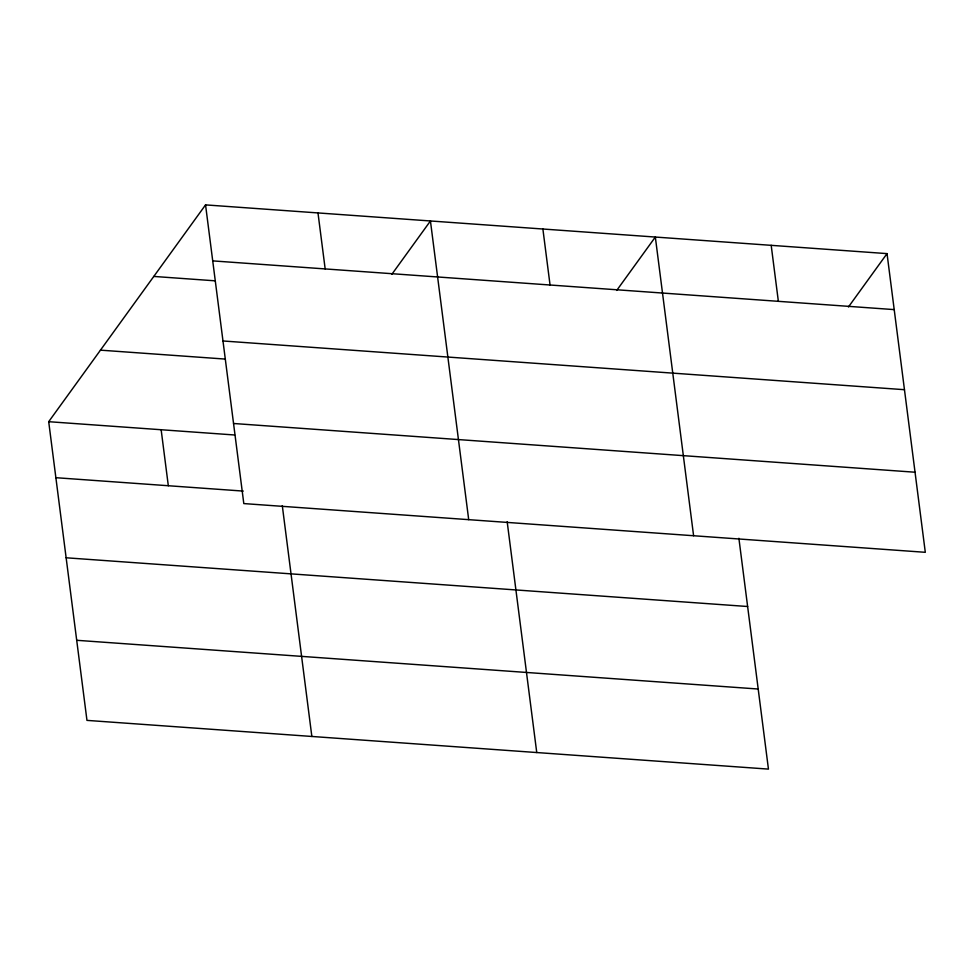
<?xml version="1.0" encoding="UTF-8"?>
<svg xmlns="http://www.w3.org/2000/svg" width="974" height="974" viewBox="0 0 974 974"><rect width="100%" height="100%" fill="white"/><g stroke="black" fill="none" stroke-linecap="round" stroke-linejoin="round"><path stroke-width="1.46" d="M738.889 538.281L768.449 769.107L86.966 720.383L48.7 421.693L205.551 204.893L887.034 253.617L925.3 552.307L243.804 503.582L205.551 204.893M391.84 274.327L430.435 220.976L468.701 519.653M616.725 290.41L655.332 237.047L693.598 535.737M848.439 306.98L887.034 253.617M212.722 260.886L894.205 309.61M153.782 276.433L215.254 280.829M222.973 340.973L904.469 389.697M100.456 350.153L224.897 359.053M233.553 423.495L915.036 472.22M48.7 421.693L234.612 434.988M55.871 477.698L243.281 491.091M66.135 557.785L747.63 606.51M76.703 640.295L758.198 689.02M771.189 245.338L778.36 301.331M542.883 229.012L550.054 285.005M507.174 521.723L536.747 752.537M317.987 212.929L325.17 268.934M282.29 505.64L311.85 736.466M161.148 429.741L168.319 485.734"/></g></svg>
